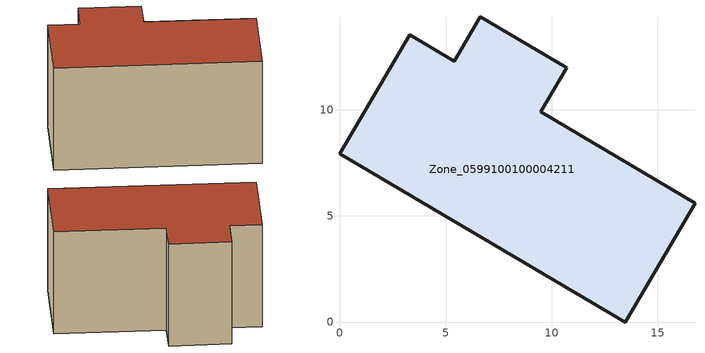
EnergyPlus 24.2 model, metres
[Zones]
Zone_0599100100004211
 floor ground (C_G): 13.46,0 0,7.93 3.31,13.54 5.41,12.3 6.64,14.38 10.71,12 9.48,9.91 16.76,5.61 z1.64
 wall outside (C_F): 10.71,12 6.64,14.38 5.41,12.3 3.31,13.54 0,7.93 13.46,0 16.76,5.61 9.48,9.91 10.71,12 z1.64:10.41
 roof outside (C_R): 0,7.93 13.46,0 16.76,5.61 9.48,9.91 10.71,12 6.64,14.38 5.41,12.3 3.31,13.54 z10.41
[BUILDING]
Pand.0599100100004211: North Axis=0; Terrain=City; Loads Convergence Tolerance Value=0.04; Temperature Convergence Tolerance Value=0.4; Solar Distribution=FullExterior; Maximum Number of Warmup Days=25; Minimum Number of Warmup Days=1
[Site:Location]
Rotterdam.The.Hague.AP_ZH_NLD Design_Conditions: Latitude=51.96; Longitude=4.45; Time Zone=1; Elevation=-4.5
[SITE:GROUNDTEMPERATURE:BUILDINGSURFACE]
18, 18, 18, 18, 18, 18, 18, 18, 18, 18, 18, 18
[MATERIAL] Thermal Absorptance=0.9; Solar Absorptance=0.7; Visible Absorptance=0.7
Name | Roughness | Thickness | Conductivity | Density | Specific Heat
G.TC.2006-2014 | MediumSmooth | 0.15 | 0.06 | 540 | 1210
F.TC.2006-2014 | Rough | 0.3 | 0.12 | 1920 | 840
R.TC.2006-2014 | MediumRough | 0.2 | 0.08 | 1500 | 1000
[CONSTRUCTION]
C_G: G.TC.2006-2014
C_F: F.TC.2006-2014
C_R: R.TC.2006-2014
[ZONE]
Zone_0599100100004211: Type=1; Multiplier=1; Ceiling Height=Autocalculate; Volume=Autocalculate; Floor Area=autocalculate; Part of Total Floor Area=Yes
[ZONEINFILTRATION:DESIGNFLOWRATE]
Infil_Zone_0599100100004211: Zone or ZoneList or Space or SpaceList=Zone_0599100100004211; Schedule=AlwaysOn; Design Flow Rate Calculation Method=Flow/Area; Flow Rate per Floor Area=0.0015; Constant Term Coefficient=1; Temperature Term Coefficient=0; Velocity Term Coefficient=0; Velocity Squared Term Coefficient=0
[HVACTEMPLATE:ZONE:IDEALLOADSAIRSYSTEM]
Zone_0599100100004211: Maximum Heating Supply Air Temperature=50; Minimum Cooling Supply Air Temperature=13; Maximum Heating Supply Air Humidity Ratio=0.0156; Minimum Cooling Supply Air Humidity Ratio=0.0077; Heating Limit=NoLimit; Cooling Limit=NoLimit; Dehumidification Control Type=ConstantSensibleHeatRatio; Cooling Sensible Heat Ratio=0.7; Dehumidification Setpoint=60; Humidification Control Type=None; Humidification Setpoint=30; Outdoor Air Method=None; Outdoor Air Flow Rate per Person=0.00944; Outdoor Air Flow Rate per Zone Floor Area=0; Outdoor Air Flow Rate per Zone=0; Demand Controlled Ventilation Type=None; Outdoor Air Economizer Type=NoEconomizer; Heat Recovery Type=None; Sensible Heat Recovery Effectiveness=0.7; Latent Heat Recovery Effectiveness=0.65
[ZONECONTROL:THERMOSTAT]
ThermostatControl_Zone_0599100100004211: Zone or ZoneList=Zone_0599100100004211; Control Type Schedule=DualSetpointControlType; Control 1=Thermostat_Zone_0599100100004211; Temperature Difference Between Cutout And Setpoint=0
[THERMOSTATSETPOINT:DUALSETPOINT]
Thermostat_Zone_0599100100004211: Heating Setpoint Temperature Schedule=HeatingSetpoint_Zone_0599100100004211; Cooling Setpoint Temperature Schedule=CoolingSetpoint_Zone_0599100100004211
[SCHEDULE:COMPACT]
HeatingSetpoint_Zone_0599100100004211: Through: 12/31, For: AllDays, Until: 24:00, 21
CoolingSetpoint_Zone_0599100100004211: Through: 12/31, For: AllDays, Until: 24:00, 24
DualSetpointControlType: Through: 12/31, For: AllDays, Until: 24:00, 4
AlwaysOn: Through: 12/31, For: AllDays, Until: 24:00, 1
